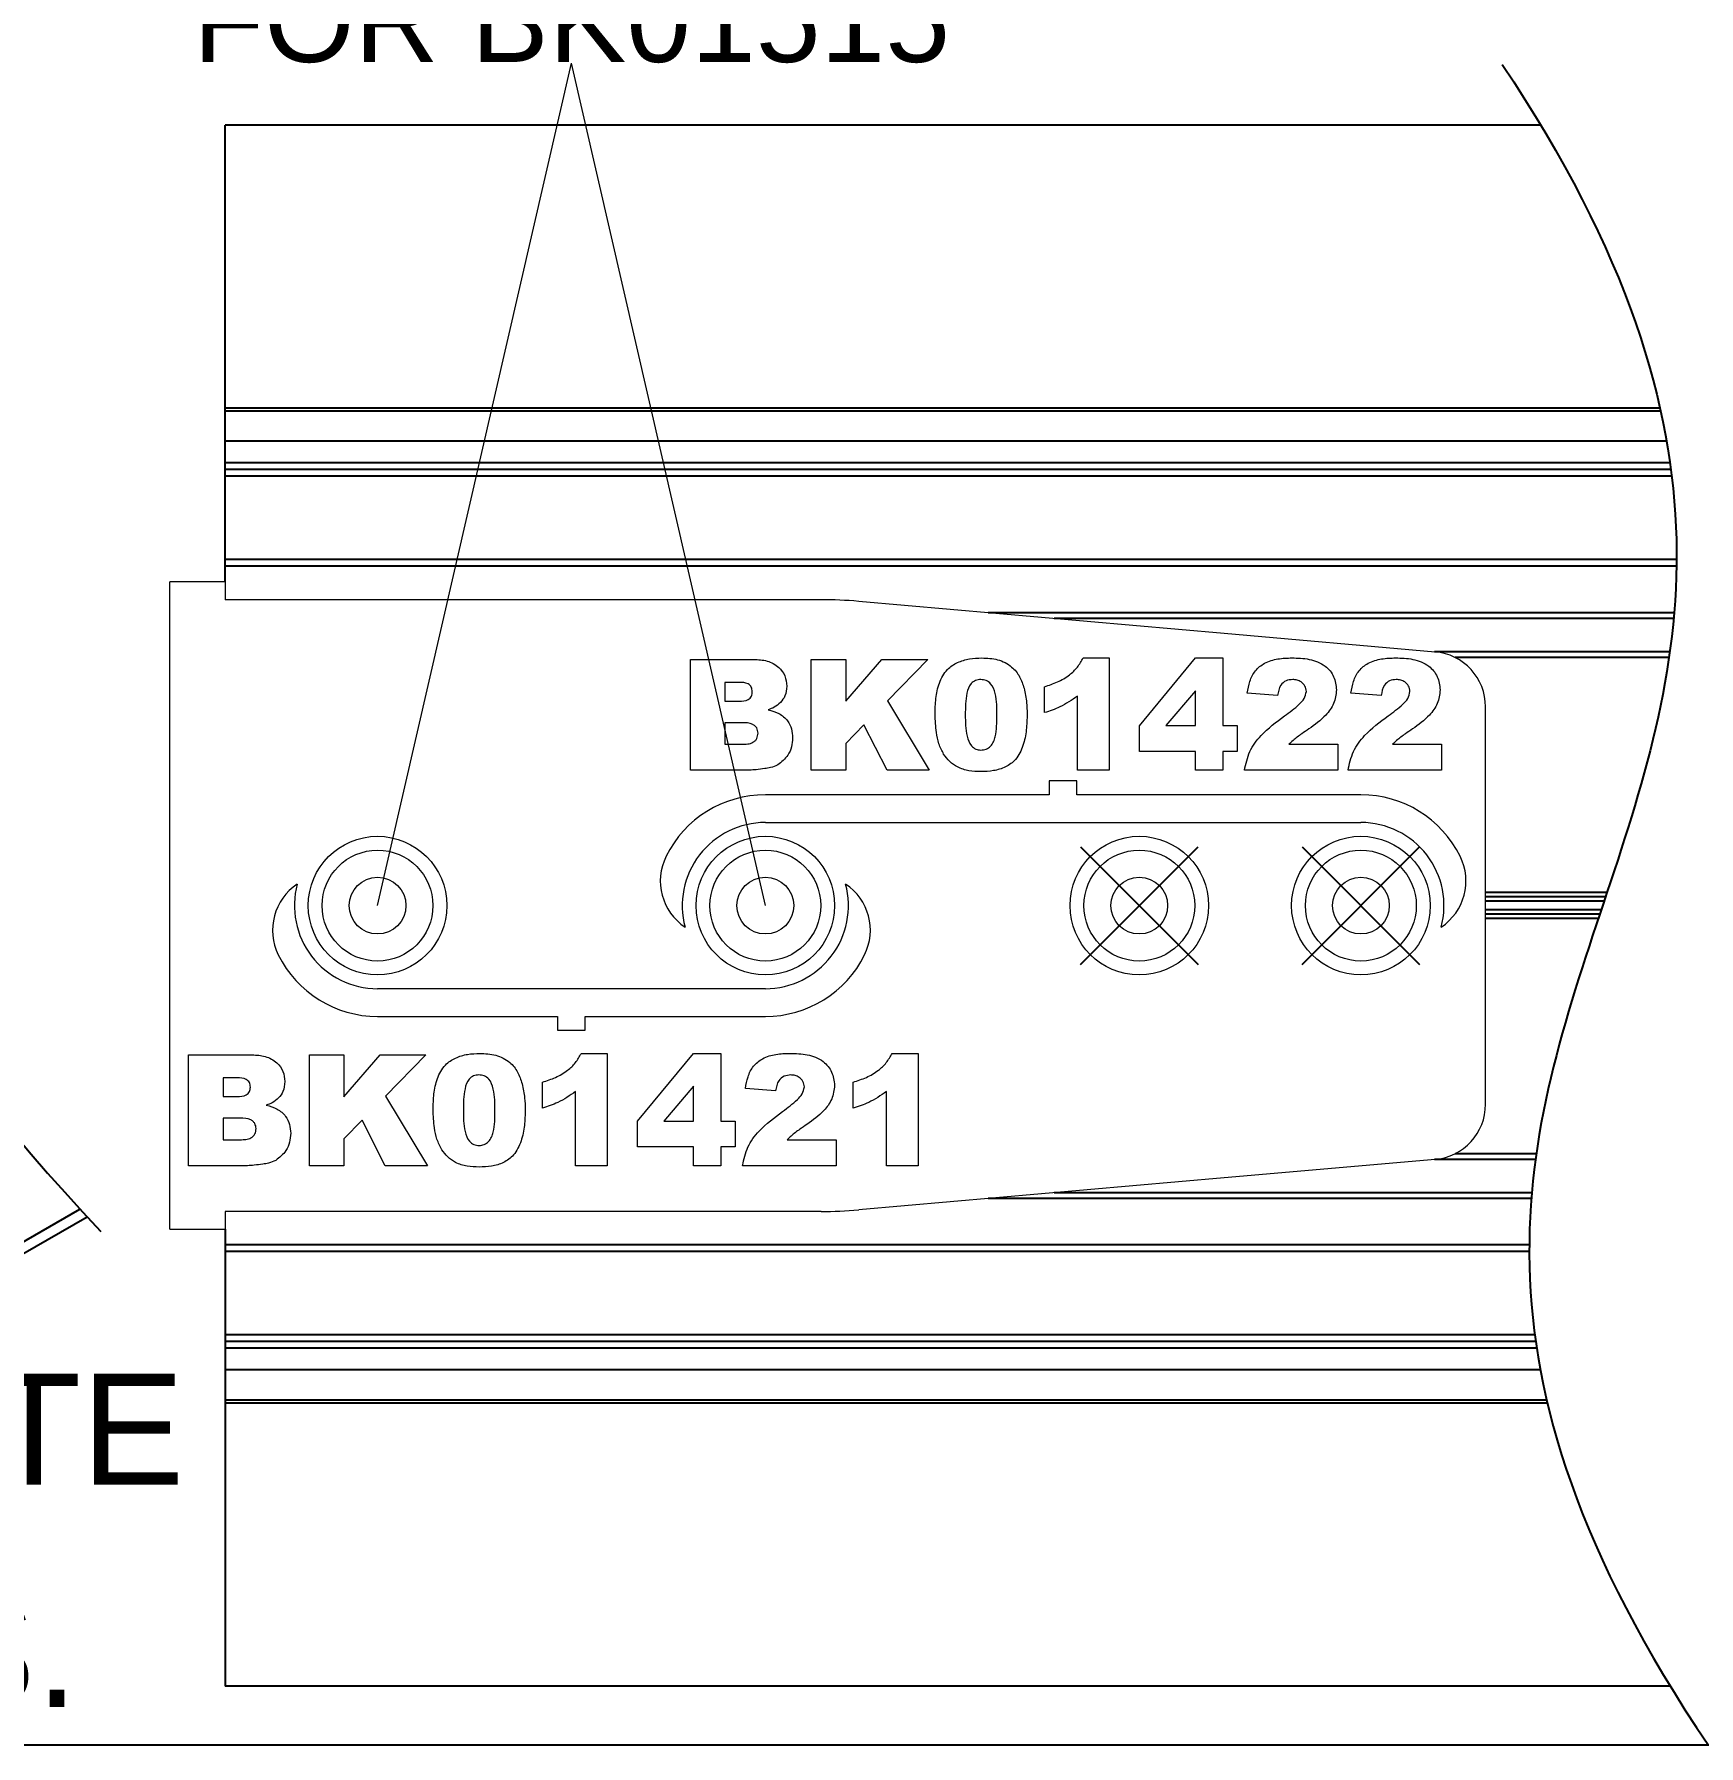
# Model space of a CAD drawing. Extents: x 0 to 11.9, y -12 to 0.
# Drawn here: x 4.485 to 8.241, y -12.038 to -8.178 of the extents above; entities that cross this region are included whole.
import ezdxf

# ---------------------------------------------------------------- set-up
doc = ezdxf.new("R2010")
doc.units = 0
doc.header["$LTSCALE"] = 0.5
doc.header["$MEASUREMENT"] = 0
for name, color, linetype in [('Dimension', 10, 'CONTINUOUS'), ('FAB DWG', 221, 'CONTINUOUS'), ('Housing', 150, 'CONTINUOUS')]:
    doc.layers.add(name, color=color, linetype=linetype)
doc.layers.add('Jig', color=41, linetype='CONTINUOUS', lineweight=13)
doc.layers.add('Text-Unprinted', color=131, linetype='CONTINUOUS', plot=False)
doc.styles.get("Standard").update_dxf_attribs({"font": 'arial.ttf'})

msp = doc.modelspace()

# ---------------------------------------------------------------- linework, layer by layer
at = {"layer": 'Dimension', "lineweight": 15, "ltscale": 0.5, "transparency": 16777216}
for p in [(5.2595, -10.1432), (6.1345, -10.1432)]:
    msp.add_line(p, (5.697, -8.2432), dxfattribs=at)
at = {"layer": 'Dimension', "transparency": 16777216}
msp.add_open_spline([(2.8738, -6.7488), (4.1841, -7.289), (4.0674, -8.8141), (3.7305, -9.9254), (4.6353, -10.8779)], degree=3, knots=[0, 0, 0, 0, 1, 1.936571, 1.936571, 1.936571, 1.936571], dxfattribs=at)
msp.add_open_spline([(7.7968, -8.2458), (8.3673, -9.0979), (8.0296, -10.1414), (7.6749, -11.1708), (8.2623, -12.037)], degree=3, dxfattribs=at)
at = {"layer": 'FAB DWG', "ltscale": 0.5, "transparency": 16777216}
for p, q in [((6.8457, -10.0106), (7.1108, -10.2758)), ((6.8457, -10.2758), (7.1108, -10.0106)), ((7.3457, -10.0106), (7.6108, -10.2758)), ((7.3457, -10.2758), (7.6108, -10.0106))]:
    msp.add_line(p, q, dxfattribs=at)
at = {"layer": 'Housing', "transparency": 16777216}
for p, q in [((7.8839, -8.3827), (4.9157, -8.3827)), ((4.9157, -9.4132), (4.9157, -8.3827)), ((8.153, -9.0211), (4.9157, -9.0211)), ((8.1546, -9.028), (4.9157, -9.028)), ((8.1679, -9.0958), (4.9157, -9.0958)), ((8.1757, -9.1448), (4.9157, -9.1448)), ((8.1777, -9.1598), (4.9157, -9.1598)), ((8.1796, -9.1748), (4.9157, -9.1748)), ((8.1904, -9.3628), (4.9157, -9.3628)), ((8.1902, -9.3778), (4.9157, -9.3778)), ((8.185, -9.4825), (6.6375, -9.4825)), ((8.1838, -9.4955), (6.786, -9.4955)), ((8.1752, -9.5706), (7.6439, -9.5706)), ((8.1733, -9.5836), (7.6907, -9.5836)), ((8.0334, -10.1139), (7.7595, -10.1139)), ((8.0301, -10.1235), (7.7595, -10.1235)), ((8.0268, -10.1335), (7.7595, -10.1335)), ((8.0204, -10.1528), (7.7595, -10.1528)), ((8.017, -10.1628), (7.7595, -10.1628)), ((8.0138, -10.1725), (7.7595, -10.1725)), ((7.8722, -10.7158), (7.6439, -10.7158)), ((7.874, -10.7028), (7.6907, -10.7028)), ((7.8628, -10.8038), (6.6375, -10.8038)), ((7.8639, -10.7909), (6.786, -10.7909)), ((4.0526, -11.1364), (4.5881, -10.8275)), ((4.0986, -11.1364), (4.6042, -10.8448)), ((4.9157, -10.8732), (4.9157, -11.9037)), ((7.8582, -10.9086), (4.9157, -10.9086)), ((7.8582, -10.9236), (4.9157, -10.9236)), ((7.8707, -11.1116), (4.9157, -11.1116)), ((7.8728, -11.1266), (4.9157, -11.1266)), ((7.875, -11.1416), (4.9157, -11.1416)), ((7.8833, -11.1906), (4.9157, -11.1906)), ((7.8974, -11.2583), (4.9157, -11.2583)), ((7.899, -11.2653), (4.9157, -11.2653)), ((8.1762, -11.9037), (4.9157, -11.9037))]:
    msp.add_line(p, q, dxfattribs=at)
at = {"layer": 'Jig', "transparency": 16777216}
for p, q in [((4.9157, -9.4132), (4.7907, -9.4132)), ((4.7907, -10.8732), (4.7907, -9.4132)), ((6.2601, -9.4532), (4.9157, -9.4532)), ((6.3452, -9.4569), (7.1698, -9.5291)), ((7.1698, -9.5291), (7.6454, -9.5707)), ((5.9654, -9.5878), (6.1088, -9.5878)), ((5.9654, -9.8378), (5.9654, -9.5878)), ((6.2382, -9.5878), (6.3161, -9.5878)), ((6.2382, -9.8378), (6.2382, -9.5878)), ((6.3161, -9.6823), (6.3976, -9.5878)), ((6.3161, -9.5878), (6.3161, -9.6823)), ((6.3976, -9.5878), (6.5012, -9.5878)), ((6.5012, -9.5878), (6.4098, -9.6814)), ((6.8518, -9.5846), (6.9103, -9.5846)), ((6.9103, -9.5846), (6.9103, -9.8378)), ((6.9784, -9.7375), (7.1051, -9.5846)), ((7.1051, -9.5846), (7.1667, -9.5846)), ((7.1667, -9.5846), (7.1667, -9.7372)), ((6.0753, -9.6398), (6.0434, -9.6398)), ((6.0434, -9.6398), (6.0434, -9.682)), ((6.7642, -9.708), (6.7642, -9.6495)), ((6.0434, -9.682), (6.0749, -9.682)), ((6.4098, -9.6814), (6.5044, -9.8378)), ((6.8388, -9.8378), (6.8388, -9.6707)), ((7.1051, -9.6586), (7.0383, -9.7372)), ((7.1051, -9.7372), (7.1051, -9.6586)), ((7.2901, -9.669), (7.2219, -9.6637)), ((7.5239, -9.669), (7.4557, -9.6637)), ((7.7595, -10.5911), (7.7595, -9.6952)), ((6.0434, -9.7307), (6.0434, -9.7794)), ((6.0821, -9.7307), (6.0434, -9.7307)), ((6.357, -9.7356), (6.3161, -9.7774)), ((6.4092, -9.8378), (6.357, -9.7356)), ((6.9784, -9.7956), (6.9784, -9.7375)), ((7.0383, -9.7372), (7.1051, -9.7372)), ((7.1667, -9.7372), (7.1992, -9.7372)), ((7.1992, -9.7372), (7.1992, -9.7956)), ((6.0434, -9.7794), (6.0822, -9.7794)), ((6.3161, -9.7774), (6.3161, -9.8378)), ((7.1051, -9.7956), (6.9784, -9.7956)), ((7.1051, -9.8378), (7.1051, -9.7956)), ((7.1667, -9.7956), (7.1667, -9.8378)), ((7.1992, -9.7956), (7.1667, -9.7956)), ((7.3159, -9.7794), (7.4265, -9.7794)), ((7.4265, -9.7794), (7.4265, -9.8378)), ((7.5497, -9.7794), (7.6603, -9.7794)), ((7.6603, -9.7794), (7.6603, -9.8378)), ((6.0985, -9.8378), (5.9654, -9.8378)), ((6.3161, -9.8378), (6.2382, -9.8378)), ((6.5044, -9.8378), (6.4092, -9.8378)), ((6.9103, -9.8378), (6.8388, -9.8378)), ((7.1667, -9.8378), (7.1051, -9.8378)), ((7.4265, -9.8378), (7.2154, -9.8378)), ((7.6603, -9.8378), (7.4492, -9.8378)), ((6.8376, -9.8619), (6.7751, -9.8619)), ((6.7751, -9.8619), (6.7751, -9.8932)), ((6.8376, -9.8932), (6.8376, -9.8619)), ((6.7751, -9.8932), (6.1345, -9.8932)), ((7.4782, -9.8932), (6.8376, -9.8932)), ((6.1345, -9.9557), (7.4782, -9.9557)), ((6.1345, -10.3307), (5.2595, -10.3307)), ((5.2595, -10.3932), (5.6657, -10.3932)), ((5.6657, -10.3932), (5.6657, -10.4244)), ((5.7282, -10.4244), (5.7282, -10.3932)), ((5.7282, -10.3932), (6.1345, -10.3932)), ((5.6657, -10.4244), (5.7282, -10.4244)), ((4.8329, -10.4798), (4.9763, -10.4798)), ((4.8329, -10.7298), (4.8329, -10.4798)), ((5.1057, -10.4798), (5.1836, -10.4798)), ((5.1057, -10.7298), (5.1057, -10.4798)), ((5.1836, -10.5742), (5.2651, -10.4798)), ((5.1836, -10.4798), (5.1836, -10.5742)), ((5.2651, -10.4798), (5.3687, -10.4798)), ((5.3687, -10.4798), (5.2773, -10.5733)), ((5.7193, -10.4765), (5.7777, -10.4765)), ((5.7777, -10.4765), (5.7777, -10.7298)), ((5.8459, -10.6295), (5.9726, -10.4765)), ((5.9726, -10.4765), (6.0342, -10.4765)), ((6.0342, -10.4765), (6.0342, -10.6291)), ((6.4206, -10.4765), (6.479, -10.4765)), ((6.479, -10.4765), (6.479, -10.7298)), ((4.9109, -10.5317), (4.9109, -10.5739)), ((4.9428, -10.5317), (4.9109, -10.5317)), ((4.9109, -10.5739), (4.9424, -10.5739)), ((5.2773, -10.5733), (5.3719, -10.7298)), ((5.6316, -10.5999), (5.6316, -10.5415)), ((5.7063, -10.7298), (5.7063, -10.5626)), ((5.9726, -10.5506), (5.9058, -10.6291)), ((5.9726, -10.6291), (5.9726, -10.5506)), ((6.1576, -10.561), (6.0894, -10.5556)), ((6.3329, -10.5999), (6.3329, -10.5415)), ((6.4076, -10.7298), (6.4076, -10.5626)), ((4.9496, -10.6226), (4.9109, -10.6226)), ((4.9109, -10.6226), (4.9109, -10.6713)), ((5.2245, -10.6275), (5.1836, -10.6694)), ((5.2767, -10.7298), (5.2245, -10.6275)), ((5.8459, -10.6876), (5.8459, -10.6295)), ((5.9058, -10.6291), (5.9726, -10.6291)), ((6.0342, -10.6291), (6.0667, -10.6291)), ((6.0667, -10.6291), (6.0667, -10.6876)), ((4.9109, -10.6713), (4.9497, -10.6713)), ((5.1836, -10.6694), (5.1836, -10.7298)), ((5.9726, -10.6876), (5.8459, -10.6876)), ((5.9726, -10.7298), (5.9726, -10.6876)), ((6.0667, -10.6876), (6.0342, -10.6876)), ((6.0342, -10.6876), (6.0342, -10.7298)), ((6.1834, -10.6713), (6.294, -10.6713)), ((6.294, -10.6713), (6.294, -10.7298)), ((4.966, -10.7298), (4.8329, -10.7298)), ((5.1836, -10.7298), (5.1057, -10.7298)), ((5.3719, -10.7298), (5.2767, -10.7298)), ((5.7777, -10.7298), (5.7063, -10.7298)), ((6.0342, -10.7298), (5.9726, -10.7298)), ((6.294, -10.7298), (6.0829, -10.7298)), ((6.479, -10.7298), (6.4076, -10.7298)), ((7.6454, -10.7157), (7.1698, -10.7573)), ((7.1698, -10.7573), (6.3452, -10.8294)), ((6.2601, -10.8332), (4.9157, -10.8332)), ((4.7907, -10.8732), (4.9157, -10.8732))]:
    msp.add_line(p, q, dxfattribs=at)
at = {"layer": 'Jig', "ltscale": 0.5, "transparency": 16777216}
for p, q in [((4.9157, -9.4132), (4.9157, -9.4532)), ((4.9157, -10.8332), (4.9157, -10.8732))]:
    msp.add_line(p, q, dxfattribs=at)
at = {"layer": 'Jig', "transparency": 16777216}
for centre, radius in [((5.2595, -10.1432), 0.1563), ((6.1345, -10.1432), 0.1563), ((6.9782, -10.1432), 0.1563), ((7.4782, -10.1432), 0.1563), ((5.2595, -10.1432), 0.125), ((6.1345, -10.1432), 0.125), ((6.9782, -10.1432), 0.125), ((7.4782, -10.1432), 0.125), ((5.2595, -10.1432), 0.064), ((6.1345, -10.1432), 0.064), ((6.9782, -10.1432), 0.064), ((7.4782, -10.1432), 0.064)]:
    msp.add_circle(centre, radius, dxfattribs=at)
for centre, radius, start, end in [((7.6345, -9.6952), 0.125, 0, 85), ((6.1345, -10.1432), 0.25, 90, 153.5904), ((7.4782, -10.1432), 0.25, 26.4096, 90), ((6.1345, -10.1432), 0.1875, 90, 195), ((7.4782, -10.1432), 0.1875, 345, 90), ((6.0225, -10.0876), 0.125, 153.5904, 236.4096), ((7.5902, -10.0876), 0.125, 303.5904, 26.4096), ((5.1475, -10.1988), 0.125, 123.5904, 206.4096), ((5.2595, -10.1432), 0.1875, 165, 270), ((6.1345, -10.1432), 0.1875, 270, 15), ((6.2464, -10.1988), 0.125, 333.5904, 56.4096), ((5.2595, -10.1432), 0.25, 206.4096, 270), ((6.1345, -10.1432), 0.25, 270, 333.5904), ((7.6345, -10.5911), 0.125, 275, 0)]:
    msp.add_arc(centre, radius, start, end, dxfattribs=at)
for centre, major_axis, start_param, end_param in [((6.3343, -9.5815), (-0.3526, 0.0308), 4.712389, 4.955215), ((6.3343, -10.7049), (0.3526, 0.0308), 4.469563, 4.712389)]:
    msp.add_ellipse(centre, major_axis=major_axis, ratio=0.353184, start_param=start_param, end_param=end_param, dxfattribs=at)
for points, knots in [([(6.1088, -9.5878), (6.1189, -9.5884), (6.139, -9.5894), (6.1644, -9.6031), (6.1805, -9.6245), (6.1821, -9.6403), (6.183, -9.6483)], [0, 0, 0, 0, 0.280855, 0.560066, 0.780046, 1, 1, 1, 1]), ([(6.5174, -9.7118), (6.5177, -9.6999), (6.5184, -9.6761), (6.5253, -9.641), (6.5417, -9.6109), (6.5678, -9.5937), (6.5949, -9.5857), (6.6136, -9.5849), (6.623, -9.5846)], [0, 0, 0, 0, 0.187159, 0.374064, 0.55982, 0.706251, 0.853001, 1, 1, 1, 1]), ([(6.623, -9.5846), (6.6351, -9.5851), (6.6591, -9.586), (6.6897, -9.6018), (6.7097, -9.6261), (6.7153, -9.6441), (6.7181, -9.6531)], [0, 0, 0, 0, 0.280493, 0.559597, 0.779659, 1, 1, 1, 1]), ([(6.7642, -9.6495), (6.7741, -9.6462), (6.794, -9.6396), (6.8197, -9.6249), (6.8394, -9.6061), (6.8477, -9.5917), (6.8518, -9.5846)], [0, 0, 0, 0, 0.280255, 0.560054, 0.780036, 1, 1, 1, 1]), ([(7.2219, -9.6637), (7.2235, -9.6548), (7.2266, -9.6372), (7.2387, -9.6125), (7.2614, -9.5941), (7.2909, -9.5854), (7.312, -9.5849), (7.3226, -9.5846)], [0, 0, 0, 0, 0.187089, 0.373446, 0.559765, 0.779429, 1, 1, 1, 1]), ([(7.3226, -9.5846), (7.3357, -9.5849), (7.3618, -9.5855), (7.3968, -9.5989), (7.4194, -9.6259), (7.422, -9.6464), (7.4232, -9.6567)], [0, 0, 0, 0, 0.281517, 0.560668, 0.780351, 1, 1, 1, 1]), ([(7.4557, -9.6637), (7.4573, -9.6548), (7.4604, -9.6372), (7.4725, -9.6125), (7.4952, -9.5941), (7.5247, -9.5854), (7.5458, -9.5849), (7.5564, -9.5846)], [0, 0, 0, 0, 0.1870894, 0.3734458, 0.5597646, 0.7794294, 1, 1, 1, 1]), ([(7.5564, -9.5846), (7.5695, -9.5849), (7.5955, -9.5855), (7.6306, -9.5989), (7.6532, -9.6259), (7.6557, -9.6464), (7.657, -9.6567)], [0, 0, 0, 0, 0.281517, 0.560668, 0.780351, 1, 1, 1, 1]), ([(6.1051, -9.6604), (6.1047, -9.657), (6.1041, -9.6517), (6.0999, -9.6461), (6.0913, -9.6401), (6.0824, -9.6399), (6.0753, -9.6398)], [0, 0, 0, 0, 0.24937, 0.374958, 0.500628, 1, 1, 1, 1]), ([(6.183, -9.6483), (6.1823, -9.6559), (6.181, -9.6696), (6.1725, -9.6804), (6.1688, -9.6851)], [0, 0, 0, 0, 0.559379, 1, 1, 1, 1]), ([(6.6206, -9.6333), (6.6166, -9.6336), (6.6085, -9.6344), (6.5949, -9.6444), (6.5859, -9.6725), (6.5857, -9.6965), (6.5856, -9.7126)], [0, 0, 0, 0, 0.124956, 0.249616, 0.49815, 1, 1, 1, 1]), ([(6.657, -9.7144), (6.657, -9.6979), (6.6569, -9.6732), (6.647, -9.6447), (6.6331, -9.6344), (6.6248, -9.6337), (6.6206, -9.6333)], [0, 0, 0, 0, 0.5018497, 0.750295, 0.8750626, 1, 1, 1, 1]), ([(7.3244, -9.6333), (7.3192, -9.6337), (7.3088, -9.6347), (7.2941, -9.6476), (7.2916, -9.6609), (7.2901, -9.669)], [0, 0, 0, 0, 0.280648, 0.559426, 1, 1, 1, 1]), ([(7.3551, -9.6602), (7.3544, -9.6559), (7.3532, -9.6474), (7.3444, -9.6387), (7.3344, -9.6339), (7.3277, -9.6335), (7.3244, -9.6333)], [0, 0, 0, 0, 0.278882, 0.558608, 0.779176, 1, 1, 1, 1]), ([(7.5581, -9.6333), (7.5529, -9.6337), (7.5426, -9.6347), (7.5278, -9.6476), (7.5254, -9.6609), (7.5239, -9.669)], [0, 0, 0, 0, 0.2806478, 0.5594256, 1, 1, 1, 1]), ([(7.5888, -9.6602), (7.5882, -9.6559), (7.5869, -9.6474), (7.5781, -9.6387), (7.5682, -9.6339), (7.5615, -9.6335), (7.5581, -9.6333)], [0, 0, 0, 0, 0.278882, 0.558608, 0.779176, 1, 1, 1, 1]), ([(6.0749, -9.682), (6.0822, -9.6819), (6.0914, -9.6817), (6.1001, -9.6753), (6.1042, -9.6694), (6.1047, -9.664), (6.1051, -9.6604)], [0, 0, 0, 0, 0.499034, 0.624473, 0.750181, 1, 1, 1, 1]), ([(6.1688, -9.6851), (6.1641, -9.6891), (6.1558, -9.6962), (6.1456, -9.6998), (6.141, -9.7014)], [0, 0, 0, 0, 0.559166, 1, 1, 1, 1]), ([(6.7181, -9.6531), (6.7204, -9.6638), (6.7245, -9.6829), (6.725, -9.7024), (6.7252, -9.711)], [0, 0, 0, 0, 0.559917, 1, 1, 1, 1]), ([(6.8388, -9.6707), (6.8259, -9.6796), (6.8027, -9.6956), (6.7759, -9.7042), (6.7642, -9.708)], [0, 0, 0, 0, 0.559663, 1, 1, 1, 1]), ([(7.3058, -9.7155), (7.3172, -9.7071), (7.3332, -9.6955), (7.3513, -9.6767), (7.3538, -9.6657), (7.3551, -9.6602)], [0, 0, 0, 0, 0.5616127, 0.7817748, 1, 1, 1, 1]), ([(7.4232, -9.6567), (7.4219, -9.6672), (7.4192, -9.6883), (7.3961, -9.7193), (7.3742, -9.7352), (7.3608, -9.7448)], [0, 0, 0, 0, 0.279129, 0.558974, 1, 1, 1, 1]), ([(7.5396, -9.7155), (7.551, -9.7071), (7.5669, -9.6955), (7.5851, -9.6767), (7.5876, -9.6657), (7.5888, -9.6602)], [0, 0, 0, 0, 0.561613, 0.781775, 1, 1, 1, 1]), ([(7.657, -9.6567), (7.6557, -9.6672), (7.653, -9.6883), (7.6299, -9.7193), (7.608, -9.7352), (7.5946, -9.7448)], [0, 0, 0, 0, 0.279129, 0.558974, 1, 1, 1, 1]), ([(6.141, -9.7014), (6.1493, -9.7037), (6.1658, -9.7085), (6.1849, -9.7243), (6.1946, -9.7446), (6.1955, -9.7581), (6.196, -9.7649)], [0, 0, 0, 0, 0.280595, 0.559686, 0.779638, 1, 1, 1, 1]), ([(6.5368, -9.8018), (6.5329, -9.794), (6.525, -9.7785), (6.5189, -9.7478), (6.518, -9.7255), (6.5174, -9.7118)], [0, 0, 0, 0, 0.279562, 0.55977, 1, 1, 1, 1]), ([(6.5856, -9.7126), (6.5857, -9.7288), (6.5858, -9.753), (6.5957, -9.7805), (6.6088, -9.7911), (6.617, -9.792), (6.621, -9.7924)], [0, 0, 0, 0, 0.501702, 0.750445, 0.875181, 1, 1, 1, 1]), ([(6.621, -9.7924), (6.6251, -9.792), (6.6331, -9.7912), (6.6432, -9.7839), (6.6497, -9.7737), (6.6547, -9.7584), (6.6567, -9.7384), (6.6569, -9.7224), (6.657, -9.7144)], [0, 0, 0, 0, 0.124659, 0.249233, 0.374094, 0.499229, 0.749482, 1, 1, 1, 1]), ([(6.7252, -9.711), (6.7249, -9.723), (6.7242, -9.747), (6.7173, -9.7823), (6.7024, -9.8133), (6.6769, -9.832), (6.6494, -9.8399), (6.6306, -9.8407), (6.6211, -9.8411)], [0, 0, 0, 0, 0.187118, 0.374036, 0.560182, 0.706372, 0.853045, 1, 1, 1, 1]), ([(7.2154, -9.8378), (7.2186, -9.8234), (7.2248, -9.7945), (7.257, -9.7517), (7.2873, -9.7292), (7.3058, -9.7155)], [0, 0, 0, 0, 0.279558, 0.55925, 1, 1, 1, 1]), ([(7.4492, -9.8378), (7.4523, -9.8234), (7.4586, -9.7945), (7.4908, -9.7517), (7.521, -9.7292), (7.5396, -9.7155)], [0, 0, 0, 0, 0.279558, 0.55925, 1, 1, 1, 1]), ([(6.118, -9.7543), (6.1175, -9.7502), (6.1167, -9.744), (6.1112, -9.7377), (6.1009, -9.731), (6.0905, -9.7308), (6.0821, -9.7307)], [0, 0, 0, 0, 0.248884, 0.374616, 0.500146, 1, 1, 1, 1]), ([(6.0822, -9.7794), (6.0864, -9.7793), (6.0946, -9.779), (6.1049, -9.7764), (6.1117, -9.7715), (6.1168, -9.7648), (6.1176, -9.7585), (6.118, -9.7543)], [0, 0, 0, 0, 0.250775, 0.500597, 0.625836, 0.751168, 1, 1, 1, 1]), ([(6.196, -9.7649), (6.1955, -9.7717), (6.1946, -9.7853), (6.1846, -9.8082), (6.1707, -9.8192), (6.1623, -9.8259)], [0, 0, 0, 0, 0.280872, 0.561572, 1, 1, 1, 1]), ([(7.3608, -9.7448), (7.3555, -9.7484), (7.3467, -9.7544), (7.3346, -9.7628), (7.325, -9.7708), (7.3189, -9.7765), (7.3159, -9.7794)], [0, 0, 0, 0, 0.3400423, 0.5600456, 0.7799907, 1, 1, 1, 1]), ([(7.5946, -9.7448), (7.5893, -9.7484), (7.5805, -9.7544), (7.5684, -9.7628), (7.5588, -9.7708), (7.5527, -9.7765), (7.5497, -9.7794)], [0, 0, 0, 0, 0.340042, 0.560046, 0.779991, 1, 1, 1, 1]), ([(6.6211, -9.8411), (6.612, -9.8408), (6.5938, -9.8401), (6.5693, -9.8325), (6.5498, -9.8189), (6.5412, -9.8075), (6.5368, -9.8018)], [0, 0, 0, 0, 0.280311, 0.559889, 0.779921, 1, 1, 1, 1]), ([(6.133, -9.8343), (6.1266, -9.8352), (6.1151, -9.8368), (6.1035, -9.8375), (6.0985, -9.8378)], [0, 0, 0, 0, 0.560095, 1, 1, 1, 1]), ([(6.1623, -9.8259), (6.157, -9.8282), (6.1476, -9.8323), (6.1375, -9.8337), (6.133, -9.8343)], [0, 0, 0, 0, 0.559347, 1, 1, 1, 1]), ([(4.9763, -10.4798), (4.9863, -10.4803), (5.0065, -10.4814), (5.0319, -10.495), (5.048, -10.5164), (5.0496, -10.5323), (5.0505, -10.5402)], [0, 0, 0, 0, 0.280855, 0.560066, 0.780046, 1, 1, 1, 1]), ([(5.3849, -10.6038), (5.3852, -10.5919), (5.3858, -10.568), (5.3928, -10.5329), (5.4092, -10.5029), (5.4352, -10.4856), (5.4624, -10.4776), (5.4811, -10.4769), (5.4905, -10.4765)], [0, 0, 0, 0, 0.187159, 0.374064, 0.55982, 0.706251, 0.853001, 1, 1, 1, 1]), ([(5.4905, -10.4765), (5.5025, -10.477), (5.5265, -10.478), (5.5572, -10.4938), (5.5772, -10.518), (5.5828, -10.5361), (5.5856, -10.5451)], [0, 0, 0, 0, 0.280493, 0.559597, 0.779659, 1, 1, 1, 1]), ([(5.6316, -10.5415), (5.6416, -10.5382), (5.6615, -10.5315), (5.6871, -10.5169), (5.7069, -10.498), (5.7152, -10.4837), (5.7193, -10.4765)], [0, 0, 0, 0, 0.280255, 0.560054, 0.780036, 1, 1, 1, 1]), ([(6.0894, -10.5556), (6.091, -10.5468), (6.0941, -10.5291), (6.1062, -10.5044), (6.1289, -10.486), (6.1584, -10.4774), (6.1795, -10.4768), (6.1901, -10.4765)], [0, 0, 0, 0, 0.1870894, 0.3734458, 0.5597646, 0.7794294, 1, 1, 1, 1]), ([(6.1901, -10.4765), (6.2032, -10.4768), (6.2293, -10.4774), (6.2643, -10.4908), (6.2869, -10.5178), (6.2895, -10.5384), (6.2907, -10.5487)], [0, 0, 0, 0, 0.281517, 0.560668, 0.780351, 1, 1, 1, 1]), ([(6.3329, -10.5415), (6.3429, -10.5382), (6.3628, -10.5315), (6.3884, -10.5169), (6.4082, -10.498), (6.4165, -10.4837), (6.4206, -10.4765)], [0, 0, 0, 0, 0.2802552, 0.5600542, 0.7800357, 1, 1, 1, 1]), ([(4.9726, -10.5524), (4.9722, -10.5489), (4.9716, -10.5437), (4.9673, -10.5381), (4.9588, -10.5321), (4.9499, -10.5319), (4.9428, -10.5317)], [0, 0, 0, 0, 0.24937, 0.374958, 0.500628, 1, 1, 1, 1]), ([(5.4881, -10.5252), (5.4841, -10.5256), (5.4759, -10.5263), (5.4624, -10.5363), (5.4534, -10.5644), (5.4532, -10.5885), (5.4531, -10.6045)], [0, 0, 0, 0, 0.1249555, 0.2496157, 0.4981498, 1, 1, 1, 1]), ([(5.5245, -10.6064), (5.5244, -10.5898), (5.5244, -10.5651), (5.5145, -10.5366), (5.5006, -10.5264), (5.4923, -10.5256), (5.4881, -10.5252)], [0, 0, 0, 0, 0.5018497, 0.750295, 0.8750626, 1, 1, 1, 1]), ([(6.1919, -10.5252), (6.1867, -10.5257), (6.1763, -10.5266), (6.1615, -10.5396), (6.1591, -10.5528), (6.1576, -10.561)], [0, 0, 0, 0, 0.280648, 0.559426, 1, 1, 1, 1]), ([(6.2226, -10.5521), (6.2219, -10.5479), (6.2206, -10.5394), (6.2118, -10.5306), (6.2019, -10.5259), (6.1952, -10.5255), (6.1919, -10.5252)], [0, 0, 0, 0, 0.278882, 0.558608, 0.779176, 1, 1, 1, 1]), ([(4.9424, -10.5739), (4.9497, -10.5738), (4.9589, -10.5737), (4.9675, -10.5673), (4.9717, -10.5614), (4.9722, -10.556), (4.9726, -10.5524)], [0, 0, 0, 0, 0.499034, 0.624473, 0.750181, 1, 1, 1, 1]), ([(5.0363, -10.5771), (5.0316, -10.5811), (5.0233, -10.5882), (5.0131, -10.5917), (5.0085, -10.5933)], [0, 0, 0, 0, 0.559166, 1, 1, 1, 1]), ([(5.0505, -10.5402), (5.0498, -10.5479), (5.0485, -10.5616), (5.04, -10.5723), (5.0363, -10.5771)], [0, 0, 0, 0, 0.559379, 1, 1, 1, 1]), ([(5.5856, -10.5451), (5.5879, -10.5558), (5.592, -10.5748), (5.5925, -10.5943), (5.5927, -10.6029)], [0, 0, 0, 0, 0.559917, 1, 1, 1, 1]), ([(5.7063, -10.5626), (5.6934, -10.5716), (5.6702, -10.5876), (5.6434, -10.5961), (5.6316, -10.5999)], [0, 0, 0, 0, 0.559663, 1, 1, 1, 1]), ([(6.1733, -10.6074), (6.1847, -10.5991), (6.2007, -10.5874), (6.2188, -10.5687), (6.2213, -10.5576), (6.2226, -10.5521)], [0, 0, 0, 0, 0.5616127, 0.7817748, 1, 1, 1, 1]), ([(6.2907, -10.5487), (6.2894, -10.5592), (6.2867, -10.5803), (6.2636, -10.6113), (6.2417, -10.6271), (6.2283, -10.6368)], [0, 0, 0, 0, 0.279129, 0.558974, 1, 1, 1, 1]), ([(6.4076, -10.5626), (6.3947, -10.5716), (6.3715, -10.5876), (6.3447, -10.5961), (6.3329, -10.5999)], [0, 0, 0, 0, 0.559663, 1, 1, 1, 1]), ([(5.0085, -10.5933), (5.0168, -10.5957), (5.0333, -10.6005), (5.0524, -10.6162), (5.0621, -10.6366), (5.063, -10.6501), (5.0635, -10.6568)], [0, 0, 0, 0, 0.2805952, 0.559686, 0.7796381, 1, 1, 1, 1]), ([(5.4043, -10.6938), (5.4004, -10.686), (5.3925, -10.6705), (5.3863, -10.6397), (5.3854, -10.6174), (5.3849, -10.6038)], [0, 0, 0, 0, 0.2795622, 0.5597699, 1, 1, 1, 1]), ([(5.4531, -10.6045), (5.4532, -10.6207), (5.4533, -10.6449), (5.4632, -10.6725), (5.4763, -10.6831), (5.4845, -10.6839), (5.4885, -10.6843)], [0, 0, 0, 0, 0.501702, 0.750445, 0.875181, 1, 1, 1, 1]), ([(5.4885, -10.6843), (5.4925, -10.6839), (5.5006, -10.6831), (5.5107, -10.6759), (5.5172, -10.6656), (5.5222, -10.6503), (5.5242, -10.6303), (5.5244, -10.6144), (5.5245, -10.6064)], [0, 0, 0, 0, 0.124659, 0.249233, 0.374094, 0.499229, 0.749482, 1, 1, 1, 1]), ([(5.5927, -10.6029), (5.5924, -10.6149), (5.5917, -10.6389), (5.5848, -10.6743), (5.5699, -10.7052), (5.5444, -10.724), (5.5169, -10.7319), (5.4981, -10.7327), (5.4886, -10.733)], [0, 0, 0, 0, 0.187118, 0.374036, 0.560182, 0.706372, 0.853045, 1, 1, 1, 1]), ([(6.0829, -10.7298), (6.0861, -10.7154), (6.0923, -10.6865), (6.1245, -10.6437), (6.1548, -10.6212), (6.1733, -10.6074)], [0, 0, 0, 0, 0.279558, 0.55925, 1, 1, 1, 1]), ([(4.9855, -10.6462), (4.985, -10.6421), (4.9841, -10.636), (4.9787, -10.6297), (4.9684, -10.623), (4.9579, -10.6228), (4.9496, -10.6226)], [0, 0, 0, 0, 0.248884, 0.374616, 0.500146, 1, 1, 1, 1]), ([(4.9497, -10.6713), (4.9539, -10.6712), (4.9621, -10.671), (4.9724, -10.6684), (4.9792, -10.6634), (4.9843, -10.6567), (4.9851, -10.6504), (4.9855, -10.6462)], [0, 0, 0, 0, 0.2507749, 0.5005965, 0.6258363, 0.7511675, 1, 1, 1, 1]), ([(6.2283, -10.6368), (6.223, -10.6404), (6.2142, -10.6463), (6.2021, -10.6548), (6.1925, -10.6628), (6.1864, -10.6685), (6.1834, -10.6713)], [0, 0, 0, 0, 0.340042, 0.560046, 0.779991, 1, 1, 1, 1]), ([(5.0635, -10.6568), (5.063, -10.6636), (5.062, -10.6773), (5.0521, -10.7002), (5.0382, -10.7112), (5.0298, -10.7179)], [0, 0, 0, 0, 0.2808725, 0.5615723, 1, 1, 1, 1]), ([(5.0005, -10.7263), (4.9941, -10.7272), (4.9826, -10.7288), (4.971, -10.7295), (4.966, -10.7298)], [0, 0, 0, 0, 0.560095, 1, 1, 1, 1]), ([(5.0298, -10.7179), (5.0245, -10.7202), (5.0151, -10.7242), (5.005, -10.7257), (5.0005, -10.7263)], [0, 0, 0, 0, 0.559347, 1, 1, 1, 1]), ([(5.4886, -10.733), (5.4795, -10.7327), (5.4613, -10.7321), (5.4368, -10.7245), (5.4173, -10.7109), (5.4087, -10.6995), (5.4043, -10.6938)], [0, 0, 0, 0, 0.280311, 0.559889, 0.779921, 1, 1, 1, 1])]:
    msp.add_open_spline(points, degree=3, knots=knots, dxfattribs=at)
at = {"layer": 'Text-Unprinted', "ltscale": 0.5, "transparency": 16777216}
msp.add_lwpolyline([(0, 0), (11.6437, 0), (11.6437, -12.037), (0, -12.037)], close=True, dxfattribs=at)

# ---------------------------------------------------------------- texts
at = {"layer": 'FAB DWG', "ltscale": 0.5, "transparency": 16777216}
for s, width, insert, char_height, attachment_point in [('\\A1;(2) %%C{\\H0.7x;\\S1/8;}" HOLES FOR BK01515', 2.17757, (5.697, -8.2432), 0.188, 8), ('\\A1;USE JG00143 TO LOCATE\\PAND DRILL %%C{\\H0.7x;\\S1/8;}" HOLES.', 4.640473, (2.6695, -11.1989), 0.25, 2)]:
    msp.add_mtext_dynamic_manual_height_columns(s, width=width, gutter_width=0.625, heights=[0], dxfattribs=dict(at, insert=insert, char_height=char_height, attachment_point=attachment_point))

doc.saveas('drawing.dxf')
